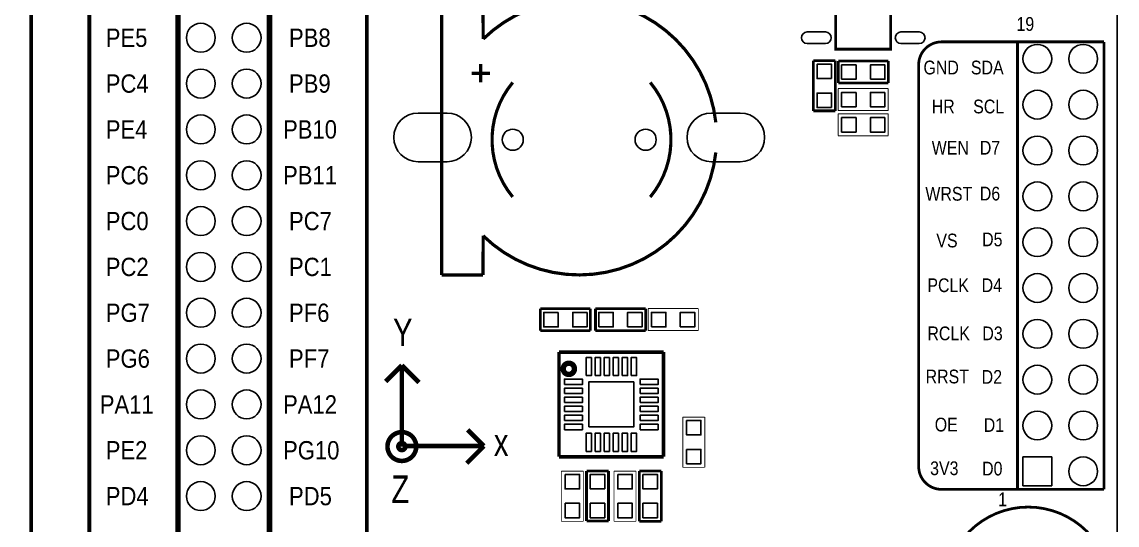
# Model space of a CAD drawing. Extents: x -6 to 176, y 0 to 129.
# Drawn here: x 115.3 to 176, y 45.4 to 73.3 of the extents above; entities that cross this region are included whole.
import ezdxf

# ---------------------------------------------------------------- set-up
doc = ezdxf.new("R2010")
doc.units = 0
for name, color, linetype in [('BG_OUTLINE', 3, 'CONTINUOUS'), ('BG_SILKSCREEN_TOP', 85, 'CONTINUOUS'), ('PG_SILKSCREEN_TOP', 85, 'CONTINUOUS'), ('PIN_TOP', 69, 'CONTINUOUS')]:
    doc.layers.add(name, color=color, linetype=linetype)

msp = doc.modelspace()

# ---------------------------------------------------------------- linework, layer by layer
at = {"layer": 'BG_OUTLINE'}
msp.add_lwpolyline([(0, 2.54, 0.414214), (2.54, 0), (173.459902, 0, 0.414214), (175.999902, 2.54), (175.999902, 122.460004, 0.414214), (173.459902, 125.000004), (2.54, 125.000004, 0.414214), (0, 122.460004)], format="xyb", close=True, dxfattribs=at)
at = {"layer": 'BG_SILKSCREEN_TOP'}
for points, const_width in [([(113.195862, 0.4064), (117.730016, 0.4064, 0.414214), (119.000016, 1.6764), (119.000016, 111.633)], 0.2032), ([(134.401306, 92.456), (134.401306, 97.899474, 0.414214), (133.131306, 99.169474), (120.304306, 99.169474, 0.414214), (119.034306, 97.899474), (119.034306, 24.112474, 0.414214), (120.304306, 22.842474), (124.368306, 22.842474)], 0.2032), ([(60.169552, 0.4064), (114.525552, 0.4064, 0.414214), (115.795552, 1.6764), (115.795552, 91.399106, 0.414214), (114.525552, 92.669106), (108.077, 92.669106)], 0.2032), ([(124.368306, 22.842474), (133.131306, 22.842474, 0.414214), (134.401306, 24.112474), (134.401306, 92.456)], 0.2032), ([(170.476926, 72.1614), (166.2684, 72.1614, 0.414214), (164.9984, 70.8914), (164.9984, 48.631602, 0.414214), (166.2684, 47.361602), (170.476926, 47.361602)], 0.1524), ([(137.14095, 49.736502, 1), (135.546084, 49.736502, 1), (137.14095, 49.736502)], 0.254), ([(136.539224, 49.736502, 1), (136.14781, 49.736502, 1), (136.539224, 49.736502)], 0.254)]:
    msp.add_lwpolyline(points, format="xyb", dxfattribs=dict(at, const_width=const_width))
at = {"layer": 'BG_SILKSCREEN_TOP', "const_width": 0.254}
for points in [[(136.34339, 54.23662), (135.443468, 53.336698)], [(136.34339, 49.736502), (136.34339, 54.23662)], [(136.34339, 54.23662), (137.29335, 53.28666)], [(140.893546, 49.761648), (139.99337, 50.66157)], [(136.393428, 49.761648), (140.893546, 49.761648)], [(140.893546, 49.761648), (139.943586, 48.811688)]]:
    msp.add_lwpolyline(points, dxfattribs=at)
at = {"layer": 'PG_SILKSCREEN_TOP'}
for points, const_width in [([(123.929902, 22.86), (123.929902, 99.06)], 0.3048), ([(129.009902, 99.06), (129.009902, 22.86)], 0.3048), ([(163.449, 71.755), (163.449, 76.835), (160.401, 76.835), (160.401, 71.755), (163.449, 71.755)], 0.1524), ([(138.557, 66.8655), (138.557, 74.4855)], 0.1778), ([(170.476926, 72.1614), (175.277018, 72.1614)], 0.150114), ([(170.476926, 47.361602), (170.476926, 72.1614)], 0.150114), ([(175.277018, 72.1614), (175.277018, 47.361602)], 0.150114), ([(159.1564, 71.12), (160.3756, 71.12)], 0.1524), ([(159.1564, 68.3387), (159.1564, 71.12)], 0.1524), ([(160.3756, 71.12), (160.3756, 68.3387)], 0.1524), ([(160.5407, 69.8754), (160.5407, 71.0946)], 0.1524), ([(160.5407, 71.0946), (163.322, 71.0946)], 0.1524), ([(163.322, 71.0946), (163.322, 69.8754)], 0.1524), ([(141.224, 70.4215), (140.208, 70.4215)], 0.1778), ([(140.716, 69.9135), (140.716, 70.9295)], 0.1778), ([(163.322, 69.8754), (160.5407, 69.8754)], 0.1524), ([(160.528, 68.3514), (160.528, 69.5706)], 0.0508), ([(160.528, 69.5706), (163.3093, 69.5706)], 0.0508), ([(163.3093, 69.5706), (163.3093, 68.3514)], 0.0508), ([(160.3756, 68.3387), (159.1564, 68.3387)], 0.1524), ([(163.3093, 68.3514), (160.528, 68.3514)], 0.0508), ([(160.528, 66.9544), (160.528, 68.1736)], 0.0508), ([(160.528, 68.1736), (163.3093, 68.1736)], 0.0508), ([(163.3093, 68.1736), (163.3093, 66.9544)], 0.0508), ([(138.557, 59.2455), (138.557, 66.8655)], 0.1778), ([(163.3093, 66.9544), (160.528, 66.9544)], 0.0508), ([(140.852652, 61.414406), (140.843, 59.2455)], 0.1778), ([(140.843, 59.2455), (138.557, 59.2455)], 0.1778), ([(144.018, 56.1594), (144.018, 57.3786)], 0.1524), ([(144.018, 57.3786), (146.7993, 57.3786)], 0.1524), ([(146.7993, 57.3786), (146.7993, 56.1594)], 0.1524), ([(147.0787, 57.3786), (149.86, 57.3786)], 0.1524), ([(147.0787, 56.1594), (147.0787, 57.3786)], 0.1524), ([(149.86, 57.3786), (149.86, 56.1594)], 0.1524), ([(149.9997, 56.1594), (149.9997, 57.3786)], 0.0508), ([(149.9997, 57.3786), (152.781, 57.3786)], 0.0508), ([(152.781, 57.3786), (152.781, 56.1594)], 0.0508), ([(146.7993, 56.1594), (144.018, 56.1594)], 0.1524), ([(149.86, 56.1594), (147.0787, 56.1594)], 0.1524), ([(152.781, 56.1594), (149.9997, 56.1594)], 0.0508), ([(145.055082, 54.969918), (150.854918, 54.969918)], 0.199898), ([(145.055082, 49.170082), (145.055082, 54.969918)], 0.199898), ([(150.854918, 54.969918), (150.854918, 49.170082)], 0.199898), ([(151.9174, 51.363626), (153.1366, 51.363626)], 0.0508), ([(151.9174, 48.582326), (151.9174, 51.363626)], 0.0508), ([(153.1366, 51.363626), (153.1366, 48.582326)], 0.0508), ([(150.854918, 49.170082), (145.055082, 49.170082)], 0.199898), ([(153.1366, 48.582326), (151.9174, 48.582326)], 0.0508), ([(145.1864, 48.3743), (146.4056, 48.3743)], 0.0508), ([(145.1864, 45.593), (145.1864, 48.3743)], 0.0508), ([(146.4056, 48.3743), (146.4056, 45.593)], 0.0508), ([(146.5834, 45.6057), (146.5834, 48.387)], 0.1524), ([(146.5834, 48.387), (147.8026, 48.387)], 0.1524), ([(147.8026, 48.387), (147.8026, 45.6057)], 0.1524), ([(148.1074, 48.3743), (149.3266, 48.3743)], 0.0508), ([(148.1074, 45.593), (148.1074, 48.3743)], 0.0508), ([(149.3266, 48.3743), (149.3266, 45.593)], 0.0508), ([(149.5044, 45.593), (149.5044, 48.3743)], 0.1524), ([(149.5044, 48.3743), (150.7236, 48.3743)], 0.1524), ([(150.7236, 48.3743), (150.7236, 45.593)], 0.1524), ([(175.277018, 47.361602), (170.476926, 47.361602)], 0.150114), ([(146.4056, 45.593), (145.1864, 45.593)], 0.0508), ([(147.8026, 45.6057), (146.5834, 45.6057)], 0.1524), ([(149.3266, 45.593), (148.1074, 45.593)], 0.0508), ([(150.7236, 45.593), (149.5044, 45.593)], 0.1524)]:
    msp.add_lwpolyline(points, dxfattribs=dict(at, const_width=const_width))
for points, const_width in [([(140.843, 74.4855), (140.852652, 72.316594, -0.195864), (146.177, 74.4855, -0.38248), (153.75128, 67.69862)], 0.1778), ([(142.491714, 69.910706, 0.361408), (142.489174, 63.569342)], 0.1778), ([(150.114, 63.5635, 0.361841), (150.116286, 69.910706)], 0.1778), ([(153.75128, 66.03238, -0.625164), (140.852652, 61.414406)], 0.1778), ([(145.911062, 54.043072, 1), (145.290794, 54.043072, 1), (145.911062, 54.043072)], 0.299974), ([(175.66894, 41.783, 1), (166.46906, 41.783, 1), (175.66894, 41.783)], 0.1524)]:
    msp.add_lwpolyline(points, format="xyb", dxfattribs=dict(at, const_width=const_width))
at = {"layer": 'PIN_TOP'}
for points in [[(159.833056, 72.0725), (158.817056, 72.0725, -1), (158.817056, 72.7075), (159.833056, 72.7075, -1)], [(165.032944, 72.0725), (164.016944, 72.0725, -1), (164.016944, 72.7075), (165.032944, 72.7075, -1)], [(138.848973, 65.51549), (137.249027, 65.51549, -1), (137.249027, 68.21551), (138.848973, 68.21551, -1)], [(155.104973, 65.51549), (153.505027, 65.51549, -1), (153.505027, 68.21551), (155.104973, 68.21551, -1)]]:
    msp.add_lwpolyline(points, format="xyb", close=True, dxfattribs=at)
for points in [[(160.16605, 70.12305), (159.36595, 70.12305), (159.36595, 70.92315), (160.16605, 70.92315)], [(160.72485, 70.08495), (160.72485, 70.88505), (161.52495, 70.88505), (161.52495, 70.08495)], [(162.32505, 70.08495), (162.32505, 70.88505), (163.12515, 70.88505), (163.12515, 70.08495)], [(160.16605, 68.52285), (159.36595, 68.52285), (159.36595, 69.32295), (160.16605, 69.32295)], [(161.525204, 69.36105), (161.525204, 68.56095), (160.725104, 68.56095), (160.725104, 69.36105)], [(163.12515, 69.36105), (163.12515, 68.56095), (162.32505, 68.56095), (162.32505, 69.36105)], [(161.525204, 67.96405), (161.525204, 67.16395), (160.725104, 67.16395), (160.725104, 67.96405)], [(163.12515, 67.96405), (163.12515, 67.16395), (162.32505, 67.16395), (162.32505, 67.96405)], [(145.01495, 57.16905), (145.01495, 56.36895), (144.21485, 56.36895), (144.21485, 57.16905)], [(146.61515, 57.16905), (146.61515, 56.36895), (145.81505, 56.36895), (145.81505, 57.16905)], [(147.26285, 56.36895), (147.26285, 57.16905), (148.06295, 57.16905), (148.06295, 56.36895)], [(148.86305, 56.36895), (148.86305, 57.16905), (149.66315, 57.16905), (149.66315, 56.36895)], [(150.18385, 56.36895), (150.18385, 57.16905), (150.98395, 57.16905), (150.98395, 56.36895)], [(151.783796, 56.36895), (151.783796, 57.16905), (152.583896, 57.16905), (152.583896, 56.36895)], [(146.554952, 53.669946), (146.554952, 54.669944), (146.854926, 54.669944), (146.854926, 53.669946)], [(147.054824, 53.669946), (147.054824, 54.669944), (147.354798, 54.669944), (147.354798, 53.669946)], [(147.55495, 53.669946), (147.55495, 54.669944), (147.854924, 54.669944), (147.854924, 53.669946)], [(148.054822, 53.669946), (148.054822, 54.669944), (148.354796, 54.669944), (148.354796, 53.669946)], [(148.554948, 53.669946), (148.554948, 54.669944), (148.854922, 54.669944), (148.854922, 53.669946)], [(149.05482, 53.669946), (149.05482, 54.669944), (149.354794, 54.669944), (149.354794, 53.669946)], [(145.354802, 53.16982), (145.354802, 53.469794), (146.3548, 53.469794), (146.3548, 53.16982)], [(149.554946, 53.16982), (149.554946, 53.469794), (150.554944, 53.469794), (150.554944, 53.16982)], [(145.354802, 52.669948), (145.354802, 52.969922), (146.3548, 52.969922), (146.3548, 52.669948)], [(146.704812, 50.819812), (146.704812, 53.319934), (149.204934, 53.319934), (149.204934, 50.819812)], [(149.554946, 52.669948), (149.554946, 52.969922), (150.554944, 52.969922), (150.554944, 52.669948)], [(145.354802, 52.169822), (145.354802, 52.469796), (146.3548, 52.469796), (146.3548, 52.169822)], [(149.554946, 52.169822), (149.554946, 52.469796), (150.554944, 52.469796), (150.554944, 52.169822)], [(145.354802, 51.66995), (145.354802, 51.969924), (146.3548, 51.969924), (146.3548, 51.66995)], [(149.554946, 51.66995), (149.554946, 51.969924), (150.554944, 51.969924), (150.554944, 51.66995)], [(145.354802, 51.169824), (145.354802, 51.469798), (146.3548, 51.469798), (146.3548, 51.169824)], [(149.554946, 51.169824), (149.554946, 51.469798), (150.554944, 51.469798), (150.554944, 51.169824)], [(152.12695, 51.179476), (152.92705, 51.179476), (152.92705, 50.379376), (152.12695, 50.379376)], [(145.354802, 50.669952), (145.354802, 50.969926), (146.3548, 50.969926), (146.3548, 50.669952)], [(146.554952, 49.469802), (146.554952, 50.4698), (146.854926, 50.4698), (146.854926, 49.469802)], [(147.054824, 49.469802), (147.054824, 50.4698), (147.354798, 50.4698), (147.354798, 49.469802)], [(147.55495, 49.469802), (147.55495, 50.4698), (147.854924, 50.4698), (147.854924, 49.469802)], [(148.054822, 49.469802), (148.054822, 50.4698), (148.354796, 50.4698), (148.354796, 49.469802)], [(148.554948, 49.469802), (148.554948, 50.4698), (148.854922, 50.4698), (148.854922, 49.469802)], [(149.05482, 49.469802), (149.05482, 50.4698), (149.354794, 50.4698), (149.354794, 49.469802)], [(149.554946, 50.669952), (149.554946, 50.969926), (150.554944, 50.969926), (150.554944, 50.669952)], [(152.12695, 49.57953), (152.92705, 49.57953), (152.92705, 48.77943), (152.12695, 48.77943)], [(170.7769, 47.5615), (170.7769, 49.161446), (172.376846, 49.161446), (172.376846, 47.5615)], [(145.39595, 48.19015), (146.19605, 48.19015), (146.19605, 47.39005), (145.39595, 47.39005)], [(147.59305, 47.39005), (146.79295, 47.39005), (146.79295, 48.19015), (147.59305, 48.19015)], [(148.31695, 48.19015), (149.11705, 48.19015), (149.11705, 47.39005), (148.31695, 47.39005)], [(149.71395, 48.19015), (150.51405, 48.19015), (150.51405, 47.39005), (149.71395, 47.39005)], [(145.39595, 46.590204), (146.19605, 46.590204), (146.19605, 45.790104), (145.39595, 45.790104)], [(147.59305, 45.78985), (146.79295, 45.78985), (146.79295, 46.58995), (147.59305, 46.58995)], [(148.31695, 46.590204), (149.11705, 46.590204), (149.11705, 45.790104), (148.31695, 45.790104)], [(149.71395, 46.58995), (150.51405, 46.58995), (150.51405, 45.78985), (149.71395, 45.78985)]]:
    msp.add_lwpolyline(points, close=True, dxfattribs=at)
for centre, radius in [((125.199902, 72.39), 0.799973), ((127.739902, 72.39), 0.799973), ((171.577, 71.2216), 0.799973), ((174.117, 71.2216), 0.799973), ((125.199902, 69.85), 0.799973), ((127.739902, 69.85), 0.799973), ((171.577, 68.6816), 0.799973), ((174.117, 68.6816), 0.799973), ((125.199902, 67.31), 0.799973), ((127.739902, 67.31), 0.799973), ((142.494, 66.7385), 0.5842), ((149.86, 66.7385), 0.5842), ((171.577, 66.1416), 0.799973), ((174.117, 66.1416), 0.799973), ((125.199902, 64.77), 0.799973), ((127.739902, 64.77), 0.799973), ((171.577, 63.6016), 0.799973), ((174.117, 63.6016), 0.799973), ((125.199902, 62.23), 0.799973), ((127.739902, 62.23), 0.799973), ((171.577, 61.0616), 0.799973), ((174.117, 61.0616), 0.799973), ((125.199902, 59.69), 0.799973), ((127.739902, 59.69), 0.799973), ((171.577, 58.5216), 0.799973), ((174.117, 58.5216), 0.799973), ((125.199902, 57.15), 0.799973), ((127.739902, 57.15), 0.799973), ((171.577, 55.9816), 0.799973), ((174.117, 55.9816), 0.799973), ((125.199902, 54.61), 0.799973), ((127.739902, 54.61), 0.799973), ((171.577, 53.4416), 0.799973), ((174.117, 53.4416), 0.799973), ((125.199902, 52.07), 0.799973), ((127.739902, 52.07), 0.799973), ((171.577, 50.9016), 0.799973), ((174.117, 50.9016), 0.799973), ((125.199902, 49.53), 0.799973), ((127.739902, 49.53), 0.799973), ((174.117, 48.3616), 0.799973), ((125.199902, 46.99), 0.799973), ((127.739902, 46.99), 0.799973)]:
    msp.add_circle(centre, radius, dxfattribs=at)

# ---------------------------------------------------------------- texts
at = {"layer": 'BG_SILKSCREEN_TOP'}
for s, height, width, p in [('19', 0.762, 0.866667, (170.4213, 72.771)), ('PE5', 1.016, 0.9, (119.9261, 71.882)), ('PB8', 1.016, 0.9, (130.0861, 71.882)), ('GND', 0.762, 0.866667, (165.2651, 70.358)), ('SDA', 0.762, 0.866667, (167.894, 70.358)), ('PC4', 1.016, 0.9, (119.9261, 69.342)), ('PB9', 1.016, 0.9, (130.0861, 69.342)), ('HR', 0.762, 0.866667, (165.7223, 68.199)), ('SCL', 0.762, 0.866667, (168.021, 68.199)), ('PE4', 1.016, 0.9, (119.9261, 66.802)), ('PB10', 1.016, 0.9, (129.7559, 66.802)), ('WEN', 0.762, 0.866667, (165.7223, 65.913)), ('D7', 0.762, 0.866667, (168.3893, 65.913)), ('PC6', 1.016, 0.9, (119.9261, 64.262)), ('PB11', 1.016, 0.9, (129.7559, 64.262)), ('WRST', 0.762, 0.866667, (165.36924, 63.3603)), ('D6', 0.762, 0.866667, (168.3893, 63.373)), ('PC0', 1.016, 0.9, (119.9261, 61.722)), ('PC7', 1.016, 0.9, (130.0861, 61.722)), ('VS', 0.762, 0.866667, (165.97884, 60.77204)), ('D5', 0.762, 0.866667, (168.5163, 60.833)), ('PC2', 1.016, 0.9, (119.9261, 59.182)), ('PC1', 1.016, 0.9, (130.0861, 59.182)), ('PCLK', 0.762, 0.866667, (165.481, 58.293)), ('D4', 0.762, 0.866667, (168.4909, 58.293)), ('PG7', 1.016, 0.9, (119.9261, 56.642)), ('PF6', 1.016, 0.9, (130.0861, 56.642)), ('Y', 1.524, 0.8, (135.85317, 55.306976)), ('RCLK', 0.762, 0.866667, (165.481, 55.626)), ('D3', 0.762, 0.866667, (168.529, 55.626)), ('PG6', 1.016, 0.9, (119.9261, 54.102)), ('PF7', 1.016, 0.9, (130.0861, 54.102)), ('RRST', 0.762, 0.866667, (165.38194, 53.23586)), ('D2', 0.762, 0.866667, (168.4909, 53.213)), ('PA11', 1.016, 0.9, (119.5959, 51.562)), ('PA12', 1.016, 0.9, (129.7559, 51.562)), ('OE', 0.762, 0.866667, (165.88994, 50.5714)), ('D1', 0.762, 0.866667, (168.6052, 50.546)), ('PE2', 1.016, 0.9, (119.9261, 49.022)), ('PG10', 1.016, 0.9, (129.7559, 49.022)), ('x', 1.524, 0.8, (141.44117, 49.210976)), ('3V3', 0.762, 0.866667, (165.6334, 48.15078)), ('D0', 0.762, 0.866667, (168.5163, 48.133)), ('Z', 1.524, 0.8, (135.763, 46.609)), ('PD4', 1.016, 0.9, (119.9261, 46.482)), ('PD5', 1.016, 0.9, (130.0861, 46.482)), ('1', 0.762, 0.866667, (169.4053, 46.4312))]:
    msp.add_text(s, height=height, dxfattribs=dict(at, width=width)).set_placement(p)

doc.saveas('drawing.dxf')
